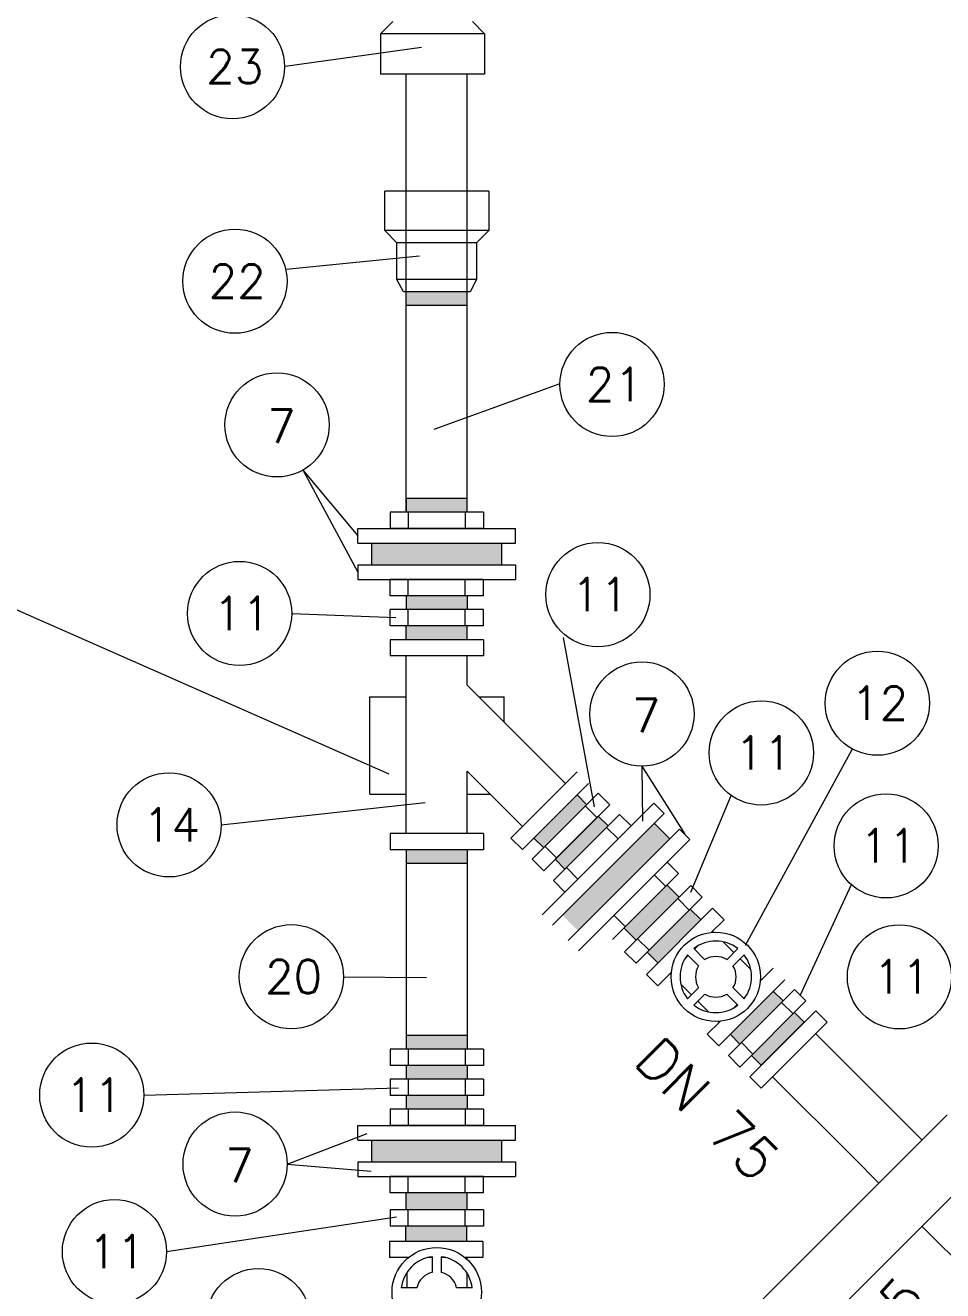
# Model space of a CAD drawing. Extents: x -3017.7 to -2976.7, y -3270.7 to -3256.2.
# Drawn here: x -3003.135 to -3000.877, y -3265.291 to -3262.178 of the extents above; entities that cross this region are included whole.
import ezdxf

# ---------------------------------------------------------------- set-up
doc = ezdxf.new("R2010")
doc.units = 0
doc.header["$MEASUREMENT"] = 0
for name, color, linetype, lineweight in [('CONEXOES', 6, 'CONTINUOUS', 20), ('COTAS', 7, 'CONTINUOUS', 0), ('ROSCA', 7, 'CONTINUOUS', 0)]:
    doc.layers.add(name, color=color, linetype=linetype, lineweight=lineweight)
doc.styles.get("Standard").update_dxf_attribs({"font": 'romans.shx'})

msp = doc.modelspace()

# ---------------------------------------------------------------- hatches: boundary and pattern name
at = {"layer": 'ROSCA'}
for points in [[(-3002.0474, -3262.8333), (-3002.1974, -3262.8333), (-3002.1974, -3262.8672), (-3002.0474, -3262.8672)], [(-3002.0474, -3263.3419), (-3002.1974, -3263.3419), (-3002.1974, -3263.3758), (-3002.0474, -3263.3758)], [(-3001.9624, -3263.4518), (-3002.2824, -3263.4518), (-3002.2824, -3263.5056), (-3001.9624, -3263.5056)], [(-3002.0474, -3263.5816), (-3002.1974, -3263.5816), (-3002.1974, -3263.6155), (-3002.0474, -3263.6155)], [(-3002.0474, -3263.6555), (-3002.1974, -3263.6555), (-3002.1974, -3263.6894), (-3002.0474, -3263.6894)], [(-3001.7531, -3264.0954), (-3001.7771, -3264.0714), (-3001.8832, -3264.1775), (-3001.8592, -3264.2015)], [(-3001.7009, -3264.1476), (-3001.7249, -3264.1237), (-3001.8309, -3264.2298), (-3001.807, -3264.2537)], [(-3001.549, -3264.1793), (-3001.5871, -3264.1413), (-3001.8133, -3264.3676), (-3001.7753, -3264.4056)], [(-3002.0474, -3264.2065), (-3002.1974, -3264.2065), (-3002.1974, -3264.2403), (-3002.0474, -3264.2403)], [(-3001.5257, -3264.3228), (-3001.5554, -3264.2932), (-3001.6614, -3264.3993), (-3001.6318, -3264.4289)], [(-3001.4719, -3264.3785), (-3001.4984, -3264.3521), (-3001.6044, -3264.4581), (-3001.578, -3264.4846)], [(-3001.2702, -3264.5783), (-3001.2942, -3264.5544), (-3001.4002, -3264.6604), (-3001.3763, -3264.6844)], [(-3001.218, -3264.6306), (-3001.2419, -3264.6066), (-3001.348, -3264.7127), (-3001.324, -3264.7366)], [(-3002.0474, -3264.6631), (-3002.1974, -3264.6631), (-3002.1974, -3264.6969), (-3002.0474, -3264.6969)], [(-3002.0474, -3264.7369), (-3002.1974, -3264.7369), (-3002.1974, -3264.7708), (-3002.0474, -3264.7708)], [(-3002.0474, -3264.8108), (-3002.1974, -3264.8108), (-3002.1974, -3264.8447), (-3002.0474, -3264.8447)], [(-3001.9624, -3264.9207), (-3002.2824, -3264.9207), (-3002.2824, -3264.9745), (-3001.9624, -3264.9745)], [(-3002.0474, -3265.0505), (-3002.1974, -3265.0505), (-3002.1974, -3265.0924), (-3002.0474, -3265.0924)], [(-3002.0487, -3265.1324), (-3002.1987, -3265.1324), (-3002.1987, -3265.1699), (-3002.0487, -3265.1699)]]:
    msp.add_hatch(color=256, dxfattribs=at).paths.add_polyline_path(points)

# ---------------------------------------------------------------- linework, layer by layer
at = {"layer": 'CONEXOES'}
for p, q in [((-3002.2305, -3262.1683), (-3002.2605, -3262.1984)), ((-3002.0045, -3262.1984), (-3002.0345, -3262.1683)), ((-3002.0045, -3262.1984), (-3002.2605, -3262.1984)), ((-3002.2605, -3262.1984), (-3002.2605, -3262.2984)), ((-3002.0045, -3262.1984), (-3002.0045, -3262.2984)), ((-3002.0045, -3262.2984), (-3002.2605, -3262.2984)), ((-3002.1974, -3262.5859), (-3002.1974, -3262.2984)), ((-3002.1974, -3263.3419), (-3002.1974, -3262.2984)), ((-3002.1974, -3262.5859), (-3002.1974, -3262.2984)), ((-3002.0474, -3262.5859), (-3002.0474, -3262.2984)), ((-3002.0474, -3263.3419), (-3002.0474, -3262.2984)), ((-3002.0474, -3262.5859), (-3002.0474, -3262.2984)), ((-3001.9944, -3262.5859), (-3002.2504, -3262.5859)), ((-3002.2504, -3262.6829), (-3002.2504, -3262.5859)), ((-3001.9944, -3262.5859), (-3001.9944, -3262.6829)), ((-3001.9944, -3262.6829), (-3002.2504, -3262.6829)), ((-3002.2204, -3262.713), (-3002.2504, -3262.6829)), ((-3001.9944, -3262.6829), (-3002.0244, -3262.713)), ((-3002.0244, -3262.713), (-3002.2204, -3262.713)), ((-3002.2204, -3262.8032), (-3002.2204, -3262.713)), ((-3002.0244, -3262.713), (-3002.0244, -3262.8032)), ((-3002.0244, -3262.8032), (-3002.2204, -3262.8032)), ((-3002.2044, -3262.8333), (-3002.2204, -3262.8032)), ((-3002.0244, -3262.8032), (-3002.0404, -3262.8333)), ((-3002.0404, -3262.8333), (-3002.2044, -3262.8333)), ((-3002.0474, -3262.8672), (-3002.1974, -3262.8672)), ((-3002.0474, -3263.3419), (-3002.1974, -3263.3419)), ((-3002.1974, -3263.3419), (-3002.1974, -3263.3758)), ((-3002.1974, -3263.3758), (-3002.1974, -3263.3419)), ((-3002.0474, -3263.3758), (-3002.0474, -3263.3419)), ((-3002.0074, -3263.3758), (-3002.2374, -3263.3758)), ((-3002.2374, -3263.3758), (-3002.2374, -3263.4158)), ((-3002.1924, -3263.3758), (-3002.1924, -3263.4158)), ((-3002.0524, -3263.3758), (-3002.0524, -3263.4158)), ((-3002.0074, -3263.3758), (-3002.0074, -3263.4158)), ((-3002.3164, -3263.4158), (-3001.9284, -3263.4158)), ((-3002.3164, -3263.4518), (-3002.3164, -3263.4158)), ((-3002.0074, -3263.4158), (-3002.2374, -3263.4158)), ((-3001.9284, -3263.4518), (-3001.9284, -3263.4158)), ((-3002.3164, -3263.4518), (-3001.9284, -3263.4518)), ((-3002.3164, -3263.4518), (-3001.9284, -3263.4518)), ((-3002.2824, -3263.5056), (-3002.2824, -3263.4518)), ((-3001.9624, -3263.5056), (-3001.9624, -3263.4518)), ((-3002.3164, -3263.5056), (-3001.9284, -3263.5056)), ((-3002.3164, -3263.5056), (-3002.3164, -3263.5416)), ((-3001.9284, -3263.5056), (-3001.9284, -3263.5416)), ((-3002.3164, -3263.5416), (-3001.9284, -3263.5416)), ((-3002.0074, -3263.5416), (-3002.2374, -3263.5416)), ((-3002.2374, -3263.5816), (-3002.2374, -3263.5416)), ((-3002.1924, -3263.5816), (-3002.1924, -3263.5416)), ((-3002.0524, -3263.5816), (-3002.0524, -3263.5416)), ((-3002.0074, -3263.5816), (-3002.0074, -3263.5416)), ((-3002.0074, -3263.5816), (-3002.2374, -3263.5816)), ((-3002.1974, -3263.5816), (-3002.1974, -3263.6155)), ((-3002.0474, -3263.5816), (-3002.1974, -3263.5816)), ((-3002.0474, -3263.5816), (-3002.0474, -3263.6155)), ((-3002.2374, -3263.6555), (-3002.2374, -3263.6155)), ((-3002.0074, -3263.6155), (-3002.2374, -3263.6155)), ((-3002.1924, -3263.6555), (-3002.1924, -3263.6155)), ((-3002.0524, -3263.6555), (-3002.0524, -3263.6155)), ((-3002.0074, -3263.6555), (-3002.0074, -3263.6155)), ((-3002.0074, -3263.6555), (-3002.2374, -3263.6555)), ((-3002.1974, -3263.6894), (-3002.1974, -3263.6555)), ((-3002.0474, -3263.6894), (-3002.0474, -3263.6555)), ((-3002.0074, -3263.6894), (-3002.2374, -3263.6894)), ((-3002.2374, -3263.6894), (-3002.2374, -3263.7294)), ((-3002.0074, -3263.6894), (-3002.0074, -3263.7294)), ((-3002.0074, -3263.7294), (-3002.2374, -3263.7294)), ((-3002.1974, -3264.1665), (-3002.1974, -3263.7294)), ((-3002.0474, -3263.8012), (-3002.0474, -3263.7294)), ((-3001.8054, -3264.0432), (-3002.0474, -3263.8012)), ((-3002.2867, -3264.0698), (-3002.2867, -3263.8298)), ((-3002.2867, -3263.8298), (-3002.1974, -3263.8298)), ((-3002.0188, -3263.8298), (-3001.9567, -3263.8298)), ((-3001.9567, -3263.8919), (-3001.9567, -3263.8298)), ((-3002.0474, -3264.1665), (-3002.0474, -3264.0133)), ((-3001.9115, -3264.1492), (-3002.0474, -3264.0133)), ((-3001.7771, -3264.0149), (-3001.9397, -3264.1775)), ((-3001.7488, -3264.0432), (-3001.9115, -3264.2058)), ((-3001.9115, -3264.1492), (-3001.8054, -3264.0432)), ((-3002.2867, -3264.0698), (-3002.1974, -3264.0698)), ((-3002.0474, -3264.0698), (-3001.9909, -3264.0698)), ((-3002.0474, -3264.0698), (-3001.9909, -3264.0698)), ((-3001.7249, -3264.0671), (-3001.8875, -3264.2298)), ((-3001.7771, -3264.0714), (-3001.8832, -3264.1775)), ((-3001.7771, -3264.0714), (-3001.7531, -3264.0954)), ((-3001.7249, -3264.0671), (-3001.6966, -3264.0954)), ((-3001.8628, -3264.3661), (-3001.5885, -3264.0918)), ((-3001.6966, -3264.0954), (-3001.8592, -3264.258)), ((-3001.8374, -3264.3916), (-3001.563, -3264.1172)), ((-3001.6726, -3264.1194), (-3001.8353, -3264.282)), ((-3001.7567, -3264.0989), (-3001.7284, -3264.1272)), ((-3001.6726, -3264.1194), (-3001.6443, -3264.1476)), ((-3001.563, -3264.1172), (-3001.5885, -3264.0918)), ((-3001.7249, -3264.1237), (-3001.8309, -3264.2298)), ((-3001.6443, -3264.1476), (-3001.807, -3264.3103)), ((-3001.7249, -3264.1237), (-3001.7009, -3264.1476)), ((-3001.7044, -3264.1512), (-3001.6762, -3264.1795)), ((-3001.549, -3264.1793), (-3001.5871, -3264.1413)), ((-3002.0074, -3264.1665), (-3002.2374, -3264.1665)), ((-3002.2374, -3264.1665), (-3002.2374, -3264.2065)), ((-3002.0074, -3264.1665), (-3002.0074, -3264.2065)), ((-3001.9397, -3264.1775), (-3001.9115, -3264.2058)), ((-3001.8832, -3264.1775), (-3001.8592, -3264.2015)), ((-3001.7993, -3264.4297), (-3001.525, -3264.1553)), ((-3001.7739, -3264.4551), (-3001.4995, -3264.1808)), ((-3001.525, -3264.1553), (-3001.4995, -3264.1808)), ((-3002.0074, -3264.2065), (-3002.2374, -3264.2065)), ((-3002.1974, -3264.2065), (-3002.1974, -3264.6631)), ((-3002.0474, -3264.2065), (-3002.0474, -3264.6631)), ((-3001.8557, -3264.1979), (-3001.8274, -3264.2262)), ((-3002.0474, -3264.2403), (-3002.1974, -3264.2403)), ((-3001.8875, -3264.2298), (-3001.8592, -3264.258)), ((-3001.8309, -3264.2298), (-3001.807, -3264.2537)), ((-3001.5554, -3264.2366), (-3001.718, -3264.3993)), ((-3001.5271, -3264.2649), (-3001.5554, -3264.2366)), ((-3001.8034, -3264.2502), (-3001.7752, -3264.2785)), ((-3001.5271, -3264.2649), (-3001.6897, -3264.4275)), ((-3001.5589, -3264.2967), (-3001.5872, -3264.2684)), ((-3001.8353, -3264.282), (-3001.807, -3264.3103)), ((-3001.4974, -3264.2945), (-3001.6601, -3264.4572)), ((-3001.5257, -3264.3228), (-3001.5554, -3264.2932)), ((-3001.4974, -3264.2945), (-3001.4692, -3264.3228)), ((-3001.4692, -3264.3228), (-3001.6318, -3264.4855)), ((-3001.501, -3264.3547), (-3001.5293, -3264.3264)), ((-3001.6579, -3264.3957), (-3001.6862, -3264.3674)), ((-3001.4436, -3264.3503), (-3001.6062, -3264.5129)), ((-3001.4719, -3264.3785), (-3001.4984, -3264.3521)), ((-3001.4436, -3264.3503), (-3001.4153, -3264.3785)), ((-3001.6318, -3264.4289), (-3001.6614, -3264.3993)), ((-3001.4153, -3264.3785), (-3001.4463, -3264.4095)), ((-3001.6, -3264.4536), (-3001.6283, -3264.4254)), ((-3001.4436, -3264.4068), (-3001.4413, -3264.4092)), ((-3001.4176, -3264.4329), (-3001.3913, -3264.4592)), ((-3001.6601, -3264.4572), (-3001.6318, -3264.4855)), ((-3001.578, -3264.4846), (-3001.6044, -3264.4581)), ((-3001.4896, -3264.4495), (-3001.4623, -3264.4768)), ((-3001.4796, -3264.4428), (-3001.4879, -3264.4511)), ((-3001.3812, -3264.449), (-3001.4089, -3264.4768)), ((-3001.3656, -3264.4646), (-3001.3933, -3264.4923)), ((-3001.5035, -3264.4667), (-3001.5118, -3264.475)), ((-3001.5051, -3264.4651), (-3001.4779, -3264.4923)), ((-3001.3757, -3264.4747), (-3001.3495, -3264.501)), ((-3001.6062, -3264.5129), (-3001.578, -3264.5412)), ((-3001.5451, -3264.5083), (-3001.578, -3264.5412)), ((-3001.5478, -3264.511), (-3001.5455, -3264.5133)), ((-3001.2659, -3264.5261), (-3001.4285, -3264.6887)), ((-3001.2942, -3264.4978), (-3001.3261, -3264.5298)), ((-3001.3257, -3264.5247), (-3001.3234, -3264.527)), ((-3001.5217, -3264.5371), (-3001.4955, -3264.5633)), ((-3001.4779, -3264.5457), (-3001.5051, -3264.573)), ((-3001.2419, -3264.5501), (-3001.4046, -3264.7127)), ((-3001.3933, -3264.5457), (-3001.3661, -3264.573)), ((-3001.2942, -3264.5544), (-3001.2702, -3264.5783)), ((-3001.2137, -3264.5783), (-3001.2419, -3264.5501)), ((-3001.4623, -3264.5613), (-3001.4896, -3264.5885)), ((-3001.4799, -3264.5789), (-3001.4536, -3264.6052)), ((-3001.4089, -3264.5613), (-3001.3816, -3264.5885)), ((-3001.3833, -3264.5869), (-3001.3916, -3264.5952)), ((-3001.2137, -3264.5783), (-3001.3763, -3264.741)), ((-3001.3594, -3264.563), (-3001.3677, -3264.5713)), ((-3001.2455, -3264.6102), (-3001.2738, -3264.5819)), ((-3001.1897, -3264.6023), (-3001.3523, -3264.7649)), ((-3001.218, -3264.6306), (-3001.2419, -3264.6066)), ((-3001.1897, -3264.6023), (-3001.1614, -3264.6306)), ((-3001.4249, -3264.6285), (-3001.4568, -3264.6604)), ((-3001.4299, -3264.6289), (-3001.4276, -3264.6312)), ((-3001.1614, -3264.6306), (-3001.324, -3264.7932)), ((-3001.218, -3264.6306), (-3001.324, -3264.7366)), ((-3002.1974, -3264.6631), (-3002.1974, -3264.6969)), ((-3002.0474, -3264.6631), (-3002.1974, -3264.6631)), ((-3002.0474, -3264.6631), (-3002.0474, -3264.6969)), ((-3001.4285, -3264.6887), (-3001.4568, -3264.6604)), ((-3001.4002, -3264.6604), (-3001.3763, -3264.6844)), ((-3001.3445, -3264.7091), (-3001.3728, -3264.6809)), ((-3001.1897, -3264.6589), (-3000.9283, -3264.9203)), ((-3002.0074, -3264.6969), (-3002.2374, -3264.6969)), ((-3002.2374, -3264.6969), (-3002.2374, -3264.7369)), ((-3002.1924, -3264.6969), (-3002.1924, -3264.7369)), ((-3002.0524, -3264.6969), (-3002.0524, -3264.7369)), ((-3002.0074, -3264.6969), (-3002.0074, -3264.7369)), ((-3001.3763, -3264.741), (-3001.4046, -3264.7127)), ((-3001.324, -3264.7366), (-3001.348, -3264.7127)), ((-3002.0074, -3264.7369), (-3002.2374, -3264.7369)), ((-3002.1974, -3264.7369), (-3002.1974, -3264.7708)), ((-3002.0474, -3264.7369), (-3002.0474, -3264.7708)), ((-3002.0074, -3264.7708), (-3002.2374, -3264.7708)), ((-3002.2374, -3264.7708), (-3002.2374, -3264.8108)), ((-3002.1924, -3264.7708), (-3002.1924, -3264.8108)), ((-3002.0524, -3264.7708), (-3002.0524, -3264.8108)), ((-3002.0074, -3264.7708), (-3002.0074, -3264.8108)), ((-3001.3523, -3264.7649), (-3001.324, -3264.7932)), ((-3001.2958, -3264.7649), (-3001.0962, -3264.9645)), ((-3002.0074, -3264.8108), (-3002.2374, -3264.8108)), ((-3002.0474, -3264.8108), (-3002.1974, -3264.8108)), ((-3002.1974, -3264.8108), (-3002.1974, -3264.8447)), ((-3002.0474, -3264.8108), (-3002.0474, -3264.8447)), ((-3002.0074, -3264.8447), (-3002.2374, -3264.8447)), ((-3002.2374, -3264.8447), (-3002.2374, -3264.8847)), ((-3002.1924, -3264.8447), (-3002.1924, -3264.8847)), ((-3002.0524, -3264.8447), (-3002.0524, -3264.8847)), ((-3002.0074, -3264.8447), (-3002.0074, -3264.8847)), ((-3001.8458, -3265.8378), (-3000.8665, -3264.8585)), ((-3002.3164, -3264.8847), (-3001.9284, -3264.8847)), ((-3002.3164, -3264.9207), (-3002.3164, -3264.8847)), ((-3002.0074, -3264.8847), (-3002.2374, -3264.8847)), ((-3001.9284, -3264.9207), (-3001.9284, -3264.8847)), ((-3002.3164, -3264.9207), (-3001.9284, -3264.9207)), ((-3002.2824, -3264.9745), (-3002.2824, -3264.9207)), ((-3001.9624, -3264.9745), (-3001.9624, -3264.9207)), ((-3002.3164, -3264.9745), (-3001.9284, -3264.9745)), ((-3002.3164, -3264.9745), (-3002.3164, -3265.0105)), ((-3001.9284, -3264.9745), (-3001.9284, -3265.0105)), ((-3001.7397, -3265.9439), (-3000.7604, -3264.9645)), ((-3001.0343, -3265.0263), (-3001.0962, -3264.9645)), ((-3002.3164, -3265.0105), (-3001.9284, -3265.0105)), ((-3002.0074, -3265.0105), (-3002.2374, -3265.0105)), ((-3002.2374, -3265.0505), (-3002.2374, -3265.0105)), ((-3002.1924, -3265.0505), (-3002.1924, -3265.0105)), ((-3002.0524, -3265.0505), (-3002.0524, -3265.0105)), ((-3002.0074, -3265.0505), (-3002.0074, -3265.0105)), ((-3002.0074, -3265.0505), (-3002.2374, -3265.0505)), ((-3002.1974, -3265.0924), (-3002.1974, -3265.0505)), ((-3002.0474, -3265.0924), (-3002.0474, -3265.0505)), ((-3002.0074, -3265.0924), (-3002.2374, -3265.0924)), ((-3002.2374, -3265.0924), (-3002.2374, -3265.1324)), ((-3002.1924, -3265.1324), (-3002.1924, -3265.0924)), ((-3002.0524, -3265.1324), (-3002.0524, -3265.0924)), ((-3002.0074, -3265.0924), (-3002.0074, -3265.1324)), ((-3002.0074, -3265.1324), (-3002.2374, -3265.1324)), ((-3002.1987, -3265.1699), (-3002.1987, -3265.1324)), ((-3002.0487, -3265.1699), (-3002.0487, -3265.1324)), ((-3000.2718, -3265.7889), (-3000.9283, -3265.1324)), ((-3002.0087, -3265.1699), (-3002.2387, -3265.1699)), ((-3002.2387, -3265.1699), (-3002.2387, -3265.2099)), ((-3002.0087, -3265.1699), (-3002.0087, -3265.2099)), ((-3002.1922, -3265.2099), (-3002.2387, -3265.2099)), ((-3002.1961, -3265.2099), (-3002.1961, -3265.2132)), ((-3002.1334, -3265.2099), (-3002.1452, -3265.2099)), ((-3002.1334, -3265.2076), (-3002.1334, -3265.2461)), ((-3002.1114, -3265.2076), (-3002.1114, -3265.2461)), ((-3002.0996, -3265.2099), (-3002.1114, -3265.2099)), ((-3002.0087, -3265.2099), (-3002.0526, -3265.2099)), ((-3002.0487, -3265.2099), (-3002.0487, -3265.2132)), ((-3002.1961, -3265.2468), (-3002.1961, -3265.2839)), ((-3002.0487, -3265.2468), (-3002.0487, -3265.2839)), ((-3002.1712, -3265.2839), (-3002.2097, -3265.2839)), ((-3002.0344, -3265.2839), (-3002.0736, -3265.2839))]:
    msp.add_line(p, q, dxfattribs=at)
for centre in [(-3001.4356, -3264.519), (-3002.1224, -3265.2949)]:
    msp.add_circle(centre, 0.11, dxfattribs=at)
for centre, radius, start, end in [((-3001.4356, -3264.519), 0.088, 52.1808, 127.8192), ((-3001.4356, -3264.519), 0.088, 142.1808, 217.8192), ((-3001.4356, -3264.519), 0.05, 147.709, 212.291), ((-3001.4356, -3264.519), 0.05, 57.709, 122.291), ((-3001.4356, -3264.519), 0.05, 327.709, 32.291), ((-3001.4356, -3264.519), 0.088, 322.1808, 37.8192), ((-3001.4356, -3264.519), 0.088, 232.1808, 307.8192), ((-3001.4356, -3264.519), 0.05, 237.709, 302.291), ((-3002.1224, -3265.2949), 0.088, 97.1808, 172.8192), ((-3002.1224, -3265.2949), 0.088, 7.1808, 82.8192), ((-3002.1224, -3265.2949), 0.05, 102.709, 167.291), ((-3002.1224, -3265.2949), 0.05, 12.709, 77.291)]:
    msp.add_arc(centre, radius, start, end, dxfattribs=at)
at = {"layer": 'COTAS'}
for p, q in [((-3002.4952, -3262.2782), (-3002.1601, -3262.2315)), ((-3002.4932, -3262.7774), (-3002.1651, -3262.7449)), ((-3002.2394, -3264.02), (-3004.5109, -3263.0209)), ((-3001.8192, -3263.0603), (-3002.1295, -3263.1725)), ((-3002.4512, -3263.2733), (-3002.3164, -3263.5236)), ((-3002.4512, -3263.2733), (-3002.3164, -3263.4338)), ((-3002.4792, -3263.625), (-3002.223, -3263.6352)), ((-3001.8111, -3263.6838), (-3001.7347, -3264.1004)), ((-3001.3625, -3264.4408), (-3001.0995, -3263.9583)), ((-3001.6174, -3264.0007), (-3001.6162, -3264.1356)), ((-3001.6174, -3264.0007), (-3001.5122, -3264.168)), ((-3002.6528, -3264.1451), (-3002.1507, -3264.0903)), ((-3001.399, -3264.0737), (-3001.4981, -3264.3118)), ((-3001.1024, -3264.2925), (-3001.2278, -3264.5642)), ((-3002.3518, -3264.5187), (-3002.1478, -3264.5207)), ((-3002.8431, -3264.8101), (-3002.2162, -3264.7917)), ((-3002.4902, -3264.9797), (-3002.2933, -3264.9047)), ((-3002.4902, -3264.9797), (-3002.2841, -3264.9968)), ((-3002.7871, -3265.1952), (-3002.2211, -3265.1098))]:
    msp.add_line(p, q, dxfattribs=at)
for centre in [(-3002.625, -3262.2796), (-3002.619, -3262.8074), (-3001.6909, -3263.0615), (-3002.5153, -3263.1609), (-3001.7258, -3263.5786), (-3002.6075, -3263.625), (-3001.0381, -3263.8457), (-3001.6174, -3263.8724), (-3001.3236, -3263.9681), (-3002.781, -3264.1451), (-3001.0164, -3264.1967), (-3002.48, -3264.5187), (-3000.9837, -3264.5191), (-3002.9713, -3264.8101), (-3002.6185, -3264.9797), (-3002.9154, -3265.1952), (-3002.5611, -3265.3651)]:
    msp.add_circle(centre, 0.1282, dxfattribs=at)

# ---------------------------------------------------------------- texts
at = {"layer": 'COTAS', "char_height": 0.082, "width": 0.674765, "attachment_point": 1}
for s, insert in [('{\\Fromans.shx|c0;23}', (-3002.6897, -3262.2384)), ('{\\Fromans.shx|c0;22}', (-3002.6837, -3262.7662)), ('{\\Fromans.shx|c0;21}', (-3001.7557, -3263.0203)), ('{\\Fromans.shx|c0;7}', (-3002.5398, -3263.1232)), ('{\\Fromans.shx|c0;11}', (-3001.7906, -3263.5374)), ('{\\Fromans.shx|c0;11}', (-3002.6722, -3263.5838)), ('{\\Fromans.shx|c0;12}', (-3001.1028, -3263.8045)), ('{\\Fromans.shx|c0;7}', (-3001.6419, -3263.8347)), ('{\\Fromans.shx|c0;11}', (-3001.3883, -3263.9269)), ('{\\Fromans.shx|c0;14}', (-3002.8457, -3264.104)), ('{\\Fromans.shx|c0;11}', (-3001.0811, -3264.1555)), ('{\\Fromans.shx|c0;20}', (-3002.5447, -3264.4775)), ('{\\Fromans.shx|c0;11}', (-3001.0484, -3264.4779)), ('{\\Fromans.shx|c0;11}', (-3003.0361, -3264.7689)), ('{\\Fromans.shx|c0;7}', (-3002.643, -3264.942)), ('{\\Fromans.shx|c0;11}', (-3002.9801, -3265.154))]:
    msp.add_mtext(s, dxfattribs=dict(at, insert=insert))
at = {"layer": 'COTAS', "char_height": 0.1, "width": 0.674765, "attachment_point": 1}
for insert, rotation in [((-3001.5706, -3264.6592), 315), ((-3001.271, -3265.5606), 47.605)]:
    msp.add_mtext('{\\Fromans.shx|c0;DN 75}', dxfattribs=dict(at, insert=insert, rotation=rotation))

doc.saveas('drawing.dxf')
